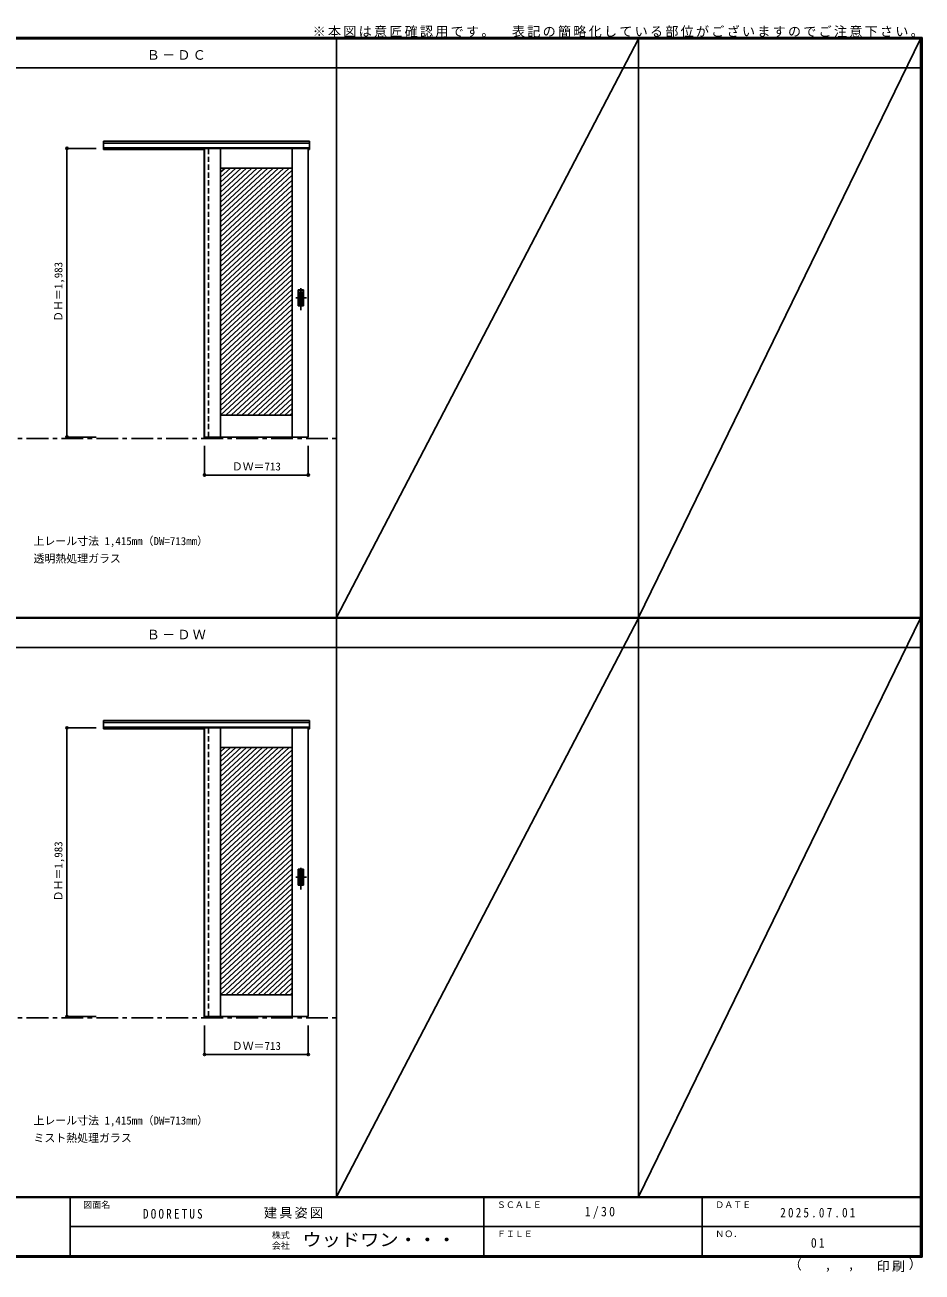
# Model space of a CAD drawing. Units: millimetres, scale not verified. Extents: x -6000 to 5700, y -4307 to 4260.
# Drawn here: x -461 to 5700, y -4307 to 4260 of the extents above; entities that cross this region are included whole.
import ezdxf
from ezdxf.enums import TextEntityAlignment as Align

# ---------------------------------------------------------------- set-up
doc = ezdxf.new("R2010")
doc.units = ezdxf.units.MM
doc.header["$LTSCALE"] = 30
doc.header["$PDMODE"] = 32
doc.header["$PDSIZE"] = 15
doc.linetypes.add('CHAIN1', pattern=[8, 5, -1, 1, -1])
doc.linetypes.add('DASHED1', pattern=[1.8, 1.2, -0.6])
for name, color, linetype in [('0-2_扉', 7, 'Continuous'), ('0-4_枠', 3, 'Continuous'), ('0-6_引手', 7, 'Continuous'), ('0-A_文字', 7, 'Continuous'), ('0-B_寸法', 4, 'Continuous'), ('0-C_ハッチ', 4, 'Continuous'), ('F-1_枠', 6, 'Continuous'), ('F-A_文字', 7, 'Continuous')]:
    doc.layers.add(name, color=color, linetype=linetype)
doc.styles.add('ＭＳ ゴシック', font='')
doc.styles.get('ＭＳ ゴシック').set_extended_font_data('MS Gothic')

msp = doc.modelspace()

# ---------------------------------------------------------------- linework, layer by layer
at = {"layer": '0-2_扉'}
for p, q in [((772, 3412), (772, 1429)), ((772, 3412), (1485, 3412)), ((882, 3412), (882, 1429)), ((1375, 3412), (1375, 1429)), ((1485, 1429), (1485, 3412)), ((882, 3277), (1375, 3277)), ((882, 1579), (1375, 1579)), ((772, 1429), (1485, 1429)), ((772, -568.5), (772, -2551.5)), ((772, -568.5), (1485, -568.5)), ((882, -568.5), (882, -2551.5)), ((1375, -568.5), (1375, -2551.5)), ((1485, -2551.5), (1485, -568.5)), ((882, -703.5), (1375, -703.5)), ((882, -2401.5), (1375, -2401.5)), ((772, -2551.5), (1485, -2551.5))]:
    msp.add_line(p, q, dxfattribs=at)
at = {"layer": '0-2_扉', "linetype": 'CHAIN1'}
for p, q in [((-5490, 1420), (1678, 1420)), ((-5490, -2560.5), (1678, -2560.5))]:
    msp.add_line(p, q, dxfattribs=at)
at = {"layer": '0-4_枠'}
for p, q in [((78, 3462), (1493, 3462)), ((78, 3405), (78, 3462)), ((78, 3449), (1493, 3449)), ((78, 3417), (1493, 3417)), ((78, 3405), (772, 3405)), ((771, 3417), (771, 1420)), ((799, 3412), (799, 3417)), ((771, 1420), (799, 1420)), ((799, 1429), (799, 1420)), ((78, -518.5), (1493, -518.5)), ((78, -575.5), (78, -518.5)), ((78, -531.5), (1493, -531.5)), ((78, -563.5), (1493, -563.5)), ((78, -575.5), (772, -575.5)), ((771, -563.5), (771, -2560.5)), ((799, -568.5), (799, -563.5)), ((771, -2560.5), (799, -2560.5)), ((799, -2551.5), (799, -2560.5))]:
    msp.add_line(p, q, dxfattribs=at)
at = {"layer": '0-4_枠', "color": 4, "linetype": 'DASHED1'}
for p, q in [((799, 1429), (799, 3412)), ((799, -2551.5), (799, -568.5))]:
    msp.add_line(p, q, dxfattribs=at)
at = {"layer": '0-4_枠'}
for points in [[(1485, 3405), (1493, 3405), (1493, 3462)], [(1485, -575.5), (1493, -575.5), (1493, -518.5)]]:
    msp.add_lwpolyline(points, dxfattribs=at)
at = {"layer": '0-6_引手'}
for p, q in [((1453, 2441.5), (1415, 2441.5)), ((1415, 2331.5), (1415, 2441.5)), ((1446.5, 2425.5), (1421.5, 2425.5)), ((1421.5, 2347.5), (1421.5, 2425.5)), ((1446.5, 2347.5), (1446.5, 2425.5)), ((1453, 2331.5), (1453, 2441.5)), ((1453, 2331.5), (1415, 2331.5)), ((1446.5, 2347.5), (1421.5, 2347.5)), ((1453, -1539), (1415, -1539)), ((1415, -1649), (1415, -1539)), ((1453, -1649), (1453, -1539)), ((1446.5, -1555), (1421.5, -1555)), ((1421.5, -1633), (1421.5, -1555)), ((1446.5, -1633), (1446.5, -1555)), ((1453, -1649), (1415, -1649)), ((1446.5, -1633), (1421.5, -1633))]:
    msp.add_line(p, q, dxfattribs=at)
at = {"layer": '0-6_引手', "linetype": 'DASHED1'}
for p, q in [((1418, 2335.5), (1418, 2437.5)), ((1450, 2335.5), (1418, 2335.5)), ((1418, -1645), (1418, -1543)), ((1450, -1645), (1418, -1645))]:
    msp.add_line(p, q, dxfattribs=at)
at = {"layer": '0-6_引手', "linetype": 'CHAIN1'}
for p, q in [((1434, 2301.27), (1434, 2472.12)), ((1472.07, 2386.5), (1399.56, 2386.5)), ((1434, -1679.23), (1434, -1508.38)), ((1472.07, -1594), (1399.56, -1594))]:
    msp.add_line(p, q, dxfattribs=at)
at = {"layer": '0-6_引手', "linetype": 'DASHED1'}
for points in [[(1450, 2335.5), (1450, 2437.5), (1418, 2437.5)], [(1450, -1645), (1450, -1543), (1418, -1543)]]:
    msp.add_lwpolyline(points, dxfattribs=at)
at = {"layer": '0-B_寸法'}
for p, q in [((-172, 3412), (-172, 1429)), ((-172, 3412), (28, 3412)), ((-172, 1429), (28, 1429)), ((772, 1168), (772, 1368)), ((1485, 1168), (1485, 1368)), ((1485, 1168), (772, 1168)), ((-172, -568.5), (-172, -2551.5)), ((-172, -568.5), (28, -568.5)), ((-172, -2551.5), (28, -2551.5)), ((772, -2812.5), (772, -2612.5)), ((1485, -2812.5), (1485, -2612.5)), ((1485, -2812.5), (772, -2812.5))]:
    msp.add_line(p, q, dxfattribs=at)
at = {"layer": '0-B_寸法', "color": 7}
for p in [(-172, 3412), (-172, 1429), (772, 1168), (1485, 1168), (-172, -568.5), (-172, -2551.5), (772, -2812.5), (1485, -2812.5)]:
    msp.add_point(p, dxfattribs=at)
at = {"layer": '0-C_ハッチ'}
for p, q in [((950.14, 3277), (882, 3213.9)), ((986.94, 3277), (882, 3179.83)), ((1023.74, 3277), (882, 3145.76)), ((1060.53, 3277), (882, 3111.69)), ((913.35, 3277), (882, 3247.97)), ((1097.33, 3277), (882, 3077.62)), ((1134.13, 3277), (882, 3043.55)), ((1170.92, 3277), (882, 3009.48)), ((1207.72, 3277), (882, 2975.41)), ((1244.52, 3277), (882, 2941.34)), ((1281.32, 3277), (882, 2907.26)), ((1318.11, 3277), (882, 2873.19)), ((1354.91, 3277), (882, 2839.12)), ((1375, 3261.53), (882, 2805.05)), ((1375, 3227.46), (882, 2770.98)), ((1375, 3193.39), (882, 2736.91)), ((1375, 3159.32), (882, 2702.84)), ((1375, 3125.25), (882, 2668.77)), ((1375, 3091.18), (882, 2634.7)), ((1375, 3057.11), (882, 2600.62)), ((1375, 3023.04), (882, 2566.55)), ((1375, 2988.96), (882, 2532.48)), ((1375, 2954.89), (882, 2498.41)), ((1375, 2920.82), (882, 2464.34)), ((1375, 2886.75), (882, 2430.27)), ((1375, 2852.68), (882, 2396.2)), ((1375, 2818.61), (882, 2362.13)), ((1375, 2784.54), (882, 2328.06)), ((1375, 2750.47), (882, 2293.99)), ((1375, 2716.4), (882, 2259.91)), ((1375, 2682.32), (882, 2225.84)), ((1375, 2648.25), (882, 2191.77)), ((1375, 2614.18), (882, 2157.7)), ((1375, 2580.11), (882, 2123.63)), ((1375, 2546.04), (882, 2089.56)), ((1375, 2511.97), (882, 2055.49)), ((1375, 2477.9), (882, 2021.42)), ((1375, 2443.83), (882, 1987.35)), ((1375, 2409.76), (882, 1953.27)), ((1375, 2375.69), (882, 1919.2)), ((1375, 2341.61), (882, 1885.13)), ((1375, 2307.54), (882, 1851.06)), ((1375, 2273.47), (882, 1816.99)), ((1375, 2239.4), (882, 1782.92)), ((1375, 2205.33), (882, 1748.85)), ((1375, 2171.26), (882, 1714.78)), ((1375, 2137.19), (882, 1680.71)), ((1375, 2103.12), (882, 1646.64)), ((1375, 2069.05), (882, 1612.56)), ((1375, 2034.97), (882, 1578.49)), ((1375, 2000.9), (919.34, 1579)), ((1375, 1966.83), (956.14, 1579)), ((1375, 1932.76), (992.94, 1579)), ((1375, 1898.69), (1029.73, 1579)), ((1375, 1864.62), (1066.53, 1579)), ((1375, 1830.55), (1103.33, 1579)), ((1375, 1796.48), (1140.12, 1579)), ((1375, 1762.41), (1176.92, 1579)), ((1375, 1728.34), (1213.72, 1579)), ((1375, 1694.26), (1250.51, 1579)), ((1375, 1660.19), (1287.31, 1579)), ((1375, 1626.12), (1324.11, 1579)), ((1375, 1592.05), (1360.91, 1579)), ((950.14, -703.5), (882, -766.6)), ((986.94, -703.5), (882, -800.67)), ((1023.74, -703.5), (882, -834.74)), ((1060.53, -703.5), (882, -868.81)), ((913.35, -703.5), (882, -732.53)), ((1097.33, -703.5), (882, -902.88)), ((1134.13, -703.5), (882, -936.95)), ((1170.92, -703.5), (882, -971.02)), ((1207.72, -703.5), (882, -1005.09)), ((1244.52, -703.5), (882, -1039.16)), ((1281.32, -703.5), (882, -1073.24)), ((1318.11, -703.5), (882, -1107.31)), ((1354.91, -703.5), (882, -1141.38)), ((1375, -718.97), (882, -1175.45)), ((1375, -753.04), (882, -1209.52)), ((1375, -787.11), (882, -1243.59)), ((1375, -821.18), (882, -1277.66)), ((1375, -855.25), (882, -1311.73)), ((1375, -889.32), (882, -1345.8)), ((1375, -923.39), (882, -1379.88)), ((1375, -957.46), (882, -1413.95)), ((1375, -991.54), (882, -1448.02)), ((1375, -1025.61), (882, -1482.09)), ((1375, -1059.68), (882, -1516.16)), ((1375, -1093.75), (882, -1550.23)), ((1375, -1127.82), (882, -1584.3)), ((1375, -1161.89), (882, -1618.37)), ((1375, -1195.96), (882, -1652.44)), ((1375, -1230.03), (882, -1686.51)), ((1375, -1264.1), (882, -1720.59)), ((1375, -1298.18), (882, -1754.66)), ((1375, -1332.25), (882, -1788.73)), ((1375, -1366.32), (882, -1822.8)), ((1375, -1400.39), (882, -1856.87)), ((1375, -1434.46), (882, -1890.94)), ((1375, -1468.53), (882, -1925.01)), ((1375, -1502.6), (882, -1959.08)), ((1375, -1536.67), (882, -1993.15)), ((1375, -1570.74), (882, -2027.23)), ((1375, -1604.81), (882, -2061.3)), ((1375, -1638.89), (882, -2095.37)), ((1375, -1672.96), (882, -2129.44)), ((1375, -1707.03), (882, -2163.51)), ((1375, -1741.1), (882, -2197.58)), ((1375, -1775.17), (882, -2231.65)), ((1375, -1809.24), (882, -2265.72)), ((1375, -1843.31), (882, -2299.79)), ((1375, -1877.38), (882, -2333.86)), ((1375, -1911.45), (882, -2367.94)), ((1375, -1945.53), (882, -2402.01)), ((1375, -1979.6), (919.34, -2401.5)), ((1375, -2013.67), (956.14, -2401.5)), ((1375, -2047.74), (992.94, -2401.5)), ((1375, -2081.81), (1029.73, -2401.5)), ((1375, -2115.88), (1066.53, -2401.5)), ((1375, -2149.95), (1103.33, -2401.5)), ((1375, -2184.02), (1140.12, -2401.5)), ((1375, -2218.09), (1176.92, -2401.5)), ((1375, -2252.16), (1213.72, -2401.5)), ((1375, -2286.24), (1250.51, -2401.5)), ((1375, -2320.31), (1287.31, -2401.5)), ((1375, -2354.38), (1324.11, -2401.5)), ((1375, -2388.45), (1360.91, -2401.5))]:
    msp.add_line(p, q, dxfattribs=at)
at = {"layer": 'F-1_枠'}
for p, q in [((-6000, 4175), (5700, 4175)), ((-6000, 4170), (5700, 4170)), ((-6000, 4165), (5700, 4165)), ((1678, -3790), (1678, 4175)), ((3752, -3790), (3752, 4175)), ((5690, 4175), (5690, -4205)), ((5695, 4175), (5695, -4205)), ((5700, 4175), (5700, -4205)), ((-6000, 3965), (5700, 3965)), ((-6000, 190.5), (5700, 190.5)), ((-6000, 187.5), (5700, 187.5)), ((-6000, 184.5), (5700, 184.5)), ((-6000, -15.5), (5700, -15.5)), ((5700, -3790), (-6000, -3790)), ((5700, -3795), (-6000, -3795)), ((-150, -3795), (-150, -4195)), ((2690, -3795), (2690, -4195)), ((4190, -3795), (4190, -4195)), ((-150, -3995), (5690, -3995.01)), ((5700, -4195), (-6000, -4195)), ((5700, -4200), (-6000, -4200)), ((5700, -4205), (-6000, -4205))]:
    msp.add_line(p, q, dxfattribs=at)
at = {"layer": 'F-A_文字'}
for p, q in [((1678, 190.5), (3752, 4165)), ((3752, 190.5), (5690, 4165)), ((1678, -3790), (3752, 184.5)), ((3752, -3790), (5690, 184.5))]:
    msp.add_line(p, q, dxfattribs=at)

# ---------------------------------------------------------------- texts
at = {"layer": '0-A_文字', "style": 'ＭＳ ゴシック'}
for s, p in [('上レール寸法 1,415mm（DW=713mm）', (-402, 670.5)), ('透明熱処理ガラス', (-402, 550.5)), ('上レール寸法 1,415mm（DW=713mm）', (-402, -3310)), ('ミスト熱処理ガラス', (-402, -3430))]:
    msp.add_text(s, height=54.99, dxfattribs=at).set_placement(p, align=Align.BOTTOM_LEFT)
at = {"layer": '0-A_文字', "char_height": 65.98, "attachment_point": 7, "style": 'ＭＳ ゴシック'}
for s, insert in [('\\T1.17;※本図は意匠確認用です。\u3000表記の簡略化している部位がございますのでご注意下さい。', (1515, 4175)), ('\\T1.17;Ｂ－ＤＣ', (375.5, 4020)), ('\\T1.17;Ｂ－ＤＷ', (375.5, 39.5))]:
    msp.add_mtext(s, dxfattribs=dict(at, insert=insert))
at = {"layer": '0-B_寸法', "color": 7, "style": 'ＭＳ ゴシック'}
for p in [(-187, 2220.25), (-187, -1760.25)]:
    msp.add_text('ＤＨ＝1,983', height=54.99, rotation=90, dxfattribs=at).set_placement(p, align=Align.BOTTOM_LEFT)
for p in [(959.75, 1183), (959.75, -2797.5)]:
    msp.add_text('ＤＷ＝713', height=54.99, dxfattribs=at).set_placement(p, align=Align.BOTTOM_LEFT)
at = {"layer": 'F-A_文字', "style": 'ＭＳ ゴシック'}
for s, height, p in [('図面名', 43.99, (-60, -3880)), ('ＳＣＡＬＥ', 43.99, (2780, -3880)), ('ＤＡＴＥ', 43.99, (4280, -3880)), ('株式', 43.99, (1235, -4089)), ('ＦＩＬＥ', 43.99, (2780, -4080)), ('ＮＯ．', 43.99, (4280, -4080)), ('会社', 43.99, (1235, -4161)), ('（', 65.98, (4784.03, -4308.31)), (',', 65.98, (5031.28, -4308.31)), (',', 65.98, (5190.2, -4305.53)), ('）', 65.98, (5608.4, -4304.13))]:
    msp.add_text(s, height=height, dxfattribs=at).set_placement(p, align=Align.BOTTOM_LEFT)
at = {"layer": 'F-A_文字', "style": 'ＭＳ ゴシック', "width": 1.1}
msp.add_text('ウッドワン・・・', height=87.98, dxfattribs=at).set_placement((1445, -4155), align=Align.BOTTOM_LEFT)
at = {"layer": 'F-A_文字', "char_height": 65.98, "attachment_point": 7, "style": 'ＭＳ ゴシック'}
for s, insert in [('\\T1.38;\\W0.9;1/30', (3383.75, -3940)), ('\\T1.39;\\W0.85;DOORETUS', (350, -3940.79)), ('\\T1.17;建具姿図', (1180.42, -3940)), ('\\T1.39;\\W0.85;2025.07.01', (4726.25, -3932.5)), ('\\T1.36;\\W0.9;01', (4936.25, -4140)), ('\\T1.17;印刷', (5388.15, -4306.92))]:
    msp.add_mtext(s, dxfattribs=dict(at, insert=insert))

doc.saveas('drawing.dxf')
